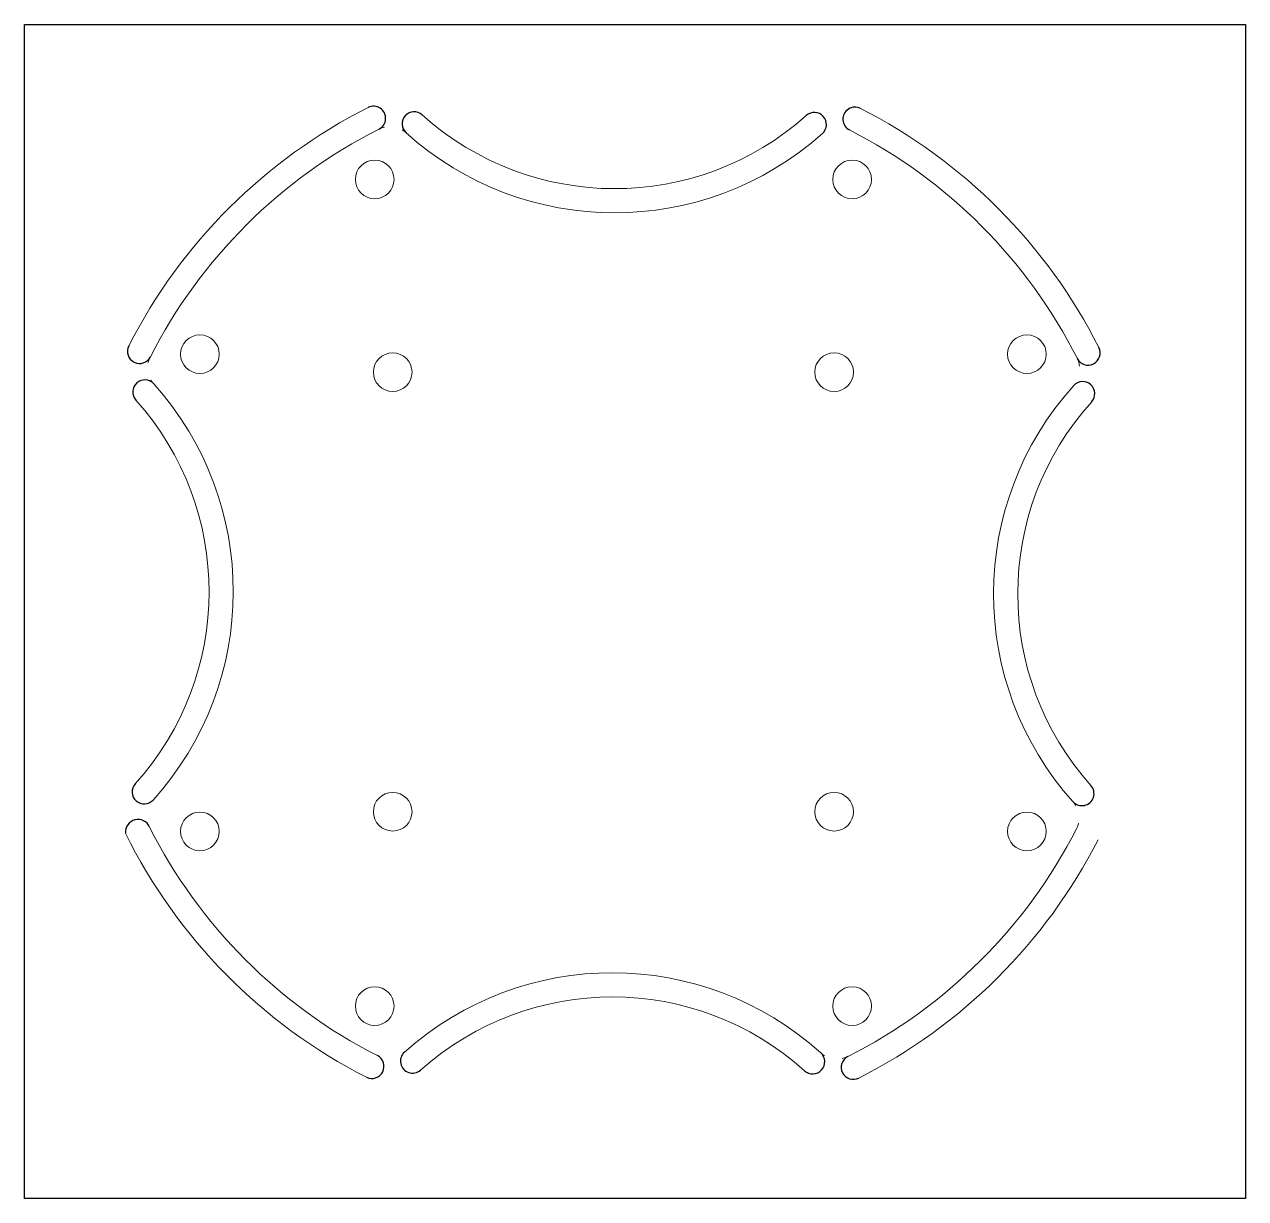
# Model space of a CAD drawing. Header units: millimetres. Extents: x -49 to 52, y -50 to 47.
import ezdxf

# ---------------------------------------------------------------- set-up
doc = ezdxf.new("R2010")
doc.units = ezdxf.units.MM

msp = doc.modelspace()

# ---------------------------------------------------------------- linework, layer by layer
msp.add_lwpolyline([(-48.73, 47.04), (52.3, 47.04), (52.3, -50.14), (-48.73, -50.14)], close=True)
at = {"color": 7, "linetype": 'Continuous', "lineweight": 15}
for centre in [(-19.75, 34.21), (19.75, 34.21), (-34.21, 19.75), (34.21, 19.75), (-18.26, 18.26), (18.26, 18.26), (-18.26, -18.12), (18.26, -18.12), (-34.21, -19.75), (34.21, -19.75), (-19.75, -34.21), (19.75, -34.21)]:
    msp.add_circle(centre, 1.6, dxfattribs=at)
for centre, radius, start, end in [((0, 0), 45, 116.8052, 152.9867), ((0.1, 57.22), 23.77, 227.9634, 311.8285), ((0, 0), 45, 26.8052, 62.9867), ((-18.49, 36.59), 2, 102.6085, 116.8052), ((0, 0), 43, 116.8052, 152.9867), ((-18.49, 36.59), 2, 47.9634, 59.3706), ((0.1, 57.22), 25.77, 227.9634, 311.8285), ((18.62, 36.53), 2, 131.2584, 131.8285), ((0, 0), 43, 26.8052, 62.9867), ((-36.53, 18.62), 2, 152.9867, 167.1834), ((36.59, 18.49), 2, 7.7558, 26.8052), ((-36.53, 18.62), 2, 210.4213, 221.8285), ((-57.22, 0.1), 25.77, 317.9634, 41.8285), ((57.22, -0.1), 25.77, 137.9634, 221.8285), ((-57.22, 0.1), 23.77, 317.9634, 41.8285), ((57.22, -0.1), 23.77, 137.9634, 221.8285), ((36.53, -18.62), 2, 30.4213, 41.8285), ((36.53, -18.62), 2, 332.9867, 347.1834), ((0, 0), 45, 206.244, 242.9867), ((0, 0), 43, 206.8052, 242.9867), ((0, 0), 43, 296.8052, 332.9867), ((0, 0), 45, 296.8052, 332.9867), ((-0.1, -57.22), 25.77, 47.9634, 131.8285), ((-0.1, -57.22), 23.77, 47.9634, 131.8285), ((18.49, -36.59), 2, 227.9634, 239.3706), ((18.49, -36.59), 2, 282.6085, 296.8052)]:
    msp.add_arc(centre, radius, start, end, dxfattribs=at)
for centre, radius, start, end in [((-19.84, 39.27), 1, 296.8052, 116.8052), ((-16.48, 38.82), 1, 47.9634, 227.9634), ((16.62, 38.76), 1, 311.8285, 131.8285), ((19.98, 39.2), 1, 62.9867, 242.9867), ((-39.2, 19.98), 1, 152.9867, 332.9867), ((39.27, 19.84), 1, 206.8052, 26.8052), ((-38.76, 16.62), 1, 41.8285, 221.8285), ((38.82, 16.48), 1, 317.9634, 137.9634), ((-38.82, -16.48), 1, 137.9634, 317.9634), ((38.76, -16.62), 1, 221.8285, 41.8285), ((-39.33, -19.8), 1.04, 23.4225, 185.304), ((-19.98, -39.2), 1, 242.9867, 62.9867), ((-16.62, -38.76), 1, 131.8285, 311.8285), ((16.48, -38.82), 1, 227.9634, 47.9634), ((19.84, -39.27), 1, 116.8052, 296.8052)]:
    msp.add_arc(centre, radius, start, end)

doc.saveas('drawing.dxf')
